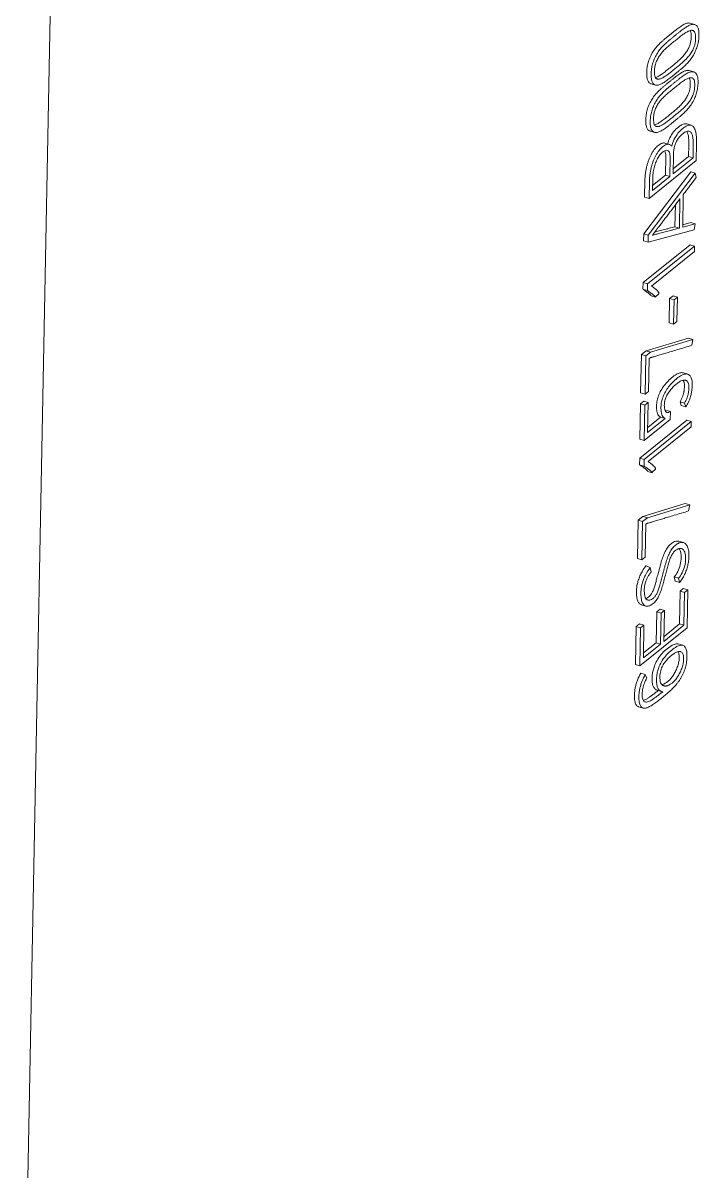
# Model space of a CAD drawing. Header units: inches. Extents: x 67578 to 72421, y -34894 to -31675.
# Drawn here: x 69267.47 to 69287.83, y -33885.34 to -33850.76 of the extents above; entities that cross this region are included whole.
import ezdxf

# ---------------------------------------------------------------- set-up
doc = ezdxf.new("R2010")
doc.units = ezdxf.units.IN
doc.header["$MEASUREMENT"] = 0

# ---------------------------------------------------------------- blocks, each defined once
blk = doc.blocks.new('A$C24EF5112')
at = {"color": 0, "linetype": 'Continuous', "lineweight": 0, "extrusion": (1.17636e-17, 0.017452, 0.999848)}
for p, q in [((-132.431, 284.976), (-136.671, 66.76)), ((-101.788, 139.98), (-101.555, 139.91)), ((-102.772, 139.438), (-102.81, 139.408)), ((-102.54, 139.368), (-102.578, 139.338)), ((-102.583, 139.061), (-102.545, 139.091)), ((-102.807, 137.676), (-102.844, 137.646)), ((-102.574, 137.606), (-102.612, 137.576)), ((-101.836, 137.503), (-101.603, 137.433)), ((-102.821, 136.962), (-102.858, 136.931)), ((-102.588, 136.892), (-102.626, 136.861)), ((-102.617, 137.293), (-102.58, 137.324)), ((-103.841, 136.815), (-103.608, 136.745)), ((-102.631, 136.584), (-102.593, 136.615)), ((-102.855, 135.2), (-102.892, 135.169)), ((-102.622, 135.13), (-102.66, 135.099)), ((-102.666, 134.817), (-102.628, 134.847)), ((-101.973, 134.713), (-101.74, 134.643)), ((-103.889, 134.338), (-103.657, 134.268)), ((-103.114, 133.708), (-102.882, 133.638)), ((-101.86, 133.602), (-101.872, 133.015)), ((-101.628, 133.532), (-101.639, 132.945)), ((-101.473, 132.8), (-101.457, 133.67)), ((-103.941, 130.811), (-101.473, 132.8)), ((-103.069, 133.003), (-103.088, 132.034)), ((-102.837, 132.933), (-102.856, 131.964)), ((-102.685, 132.102), (-102.666, 133.071)), ((-101.639, 132.945), (-102.685, 132.102)), ((-101.872, 133.015), (-102.679, 132.363)), ((-101.872, 133.015), (-101.639, 132.945)), ((-101.756, 132.214), (-104.217, 128.958)), ((-101.523, 132.144), (-103.985, 128.888)), ((-101.756, 132.214), (-101.523, 132.144)), ((-101.474, 131.916), (-101.523, 132.144)), ((-104.156, 131.767), (-104.173, 130.881)), ((-103.924, 131.697), (-103.941, 130.811)), ((-102.856, 131.964), (-103.761, 131.234)), ((-103.761, 131.234), (-103.749, 131.838)), ((-103.088, 132.034), (-103.756, 131.496)), ((-103.088, 132.034), (-102.856, 131.964)), ((-104.173, 130.881), (-103.941, 130.811)), ((-102.182, 129.311), (-102.149, 131.023)), ((-102.565, 130.473), (-102.588, 129.334)), ((-102.326, 130.788), (-102.355, 129.264)), ((-103.992, 128.533), (-101.581, 129.174)), ((-102.588, 129.334), (-102.355, 129.264)), ((-101.521, 129.484), (-102.182, 129.311)), ((-101.753, 129.554), (-102.18, 129.442)), ((-101.753, 129.554), (-101.521, 129.484)), ((-101.581, 129.174), (-101.521, 129.484)), ((-104.217, 128.958), (-104.224, 128.603)), ((-104.224, 128.603), (-103.992, 128.533)), ((-104.217, 128.958), (-103.985, 128.888)), ((-103.985, 128.888), (-103.992, 128.533)), ((-101.789, 128.396), (-104.25, 126.412)), ((-101.557, 128.326), (-104.018, 126.342)), ((-103.81, 126.236), (-101.562, 128.049)), ((-101.789, 128.396), (-101.557, 128.326)), ((-101.562, 128.049), (-101.557, 128.326)), ((-104.25, 126.412), (-104.257, 126.063)), ((-104.25, 126.412), (-104.018, 126.342)), ((-104.018, 126.342), (-104.024, 125.993)), ((-104.257, 126.063), (-104.024, 125.993)), ((-104.257, 126.063), (-104.23, 126.046)), ((-104.024, 125.993), (-103.998, 125.976)), ((-103.835, 125.743), (-103.828, 125.716)), ((-103.596, 125.646), (-103.828, 125.716)), ((-103.605, 125.67), (-103.427, 125.831)), ((-103.596, 125.646), (-103.602, 125.673)), ((-102.863, 125.578), (-102.887, 124.315)), ((-102.688, 125.719), (-102.863, 125.578)), ((-102.863, 125.578), (-102.63, 125.508)), ((-102.688, 125.719), (-102.456, 125.649)), ((-102.63, 125.508), (-102.655, 124.245)), ((-102.456, 125.649), (-102.63, 125.508)), ((-102.48, 124.386), (-102.456, 125.649)), ((-102.887, 124.315), (-102.655, 124.245)), ((-102.655, 124.245), (-102.48, 124.386)), ((-101.878, 123.515), (-104.09, 122.849)), ((-101.645, 123.445), (-103.857, 122.779)), ((-101.878, 123.515), (-101.645, 123.445)), ((-101.705, 123.135), (-101.645, 123.445)), ((-104.34, 122.647), (-104.379, 120.652)), ((-104.09, 122.849), (-104.34, 122.647)), ((-104.34, 122.647), (-104.108, 122.577)), ((-104.108, 122.577), (-104.146, 120.582)), ((-103.857, 122.779), (-104.108, 122.577)), ((-104.09, 122.849), (-103.857, 122.779)), ((-103.938, 122.441), (-103.89, 122.48)), ((-103.972, 120.723), (-103.938, 122.441)), ((-102.148, 121.694), (-101.916, 121.624)), ((-104.146, 120.582), (-103.972, 120.723)), ((-104.387, 120.073), (-104.423, 118.228)), ((-104.215, 120.212), (-104.387, 120.073)), ((-104.387, 120.073), (-104.154, 120.003)), ((-104.379, 120.652), (-104.146, 120.582)), ((-104.215, 120.212), (-103.983, 120.142)), ((-103.983, 120.142), (-104.154, 120.003)), ((-104.013, 118.574), (-103.983, 120.142)), ((-102.32, 120.186), (-102.088, 120.115)), ((-102.32, 120.186), (-102.253, 119.989)), ((-102.088, 120.115), (-102.021, 119.919)), ((-104.154, 120.003), (-104.19, 118.158)), ((-103.057, 119.744), (-103.097, 119.723)), ((-103.057, 119.744), (-102.825, 119.674)), ((-102.825, 119.674), (-102.9, 119.635)), ((-102.833, 119.253), (-102.825, 119.674)), ((-102.253, 119.989), (-102.021, 119.919)), ((-101.968, 119.221), (-104.428, 117.237)), ((-101.735, 119.151), (-104.196, 117.166)), ((-104.19, 118.158), (-102.833, 119.253)), ((-103.102, 119.309), (-104.013, 118.574)), ((-103.334, 119.379), (-104.008, 118.835)), ((-103.989, 117.061), (-101.741, 118.874)), ((-103.334, 119.379), (-103.102, 119.309)), ((-101.968, 119.221), (-101.735, 119.151)), ((-101.741, 118.874), (-101.735, 119.151)), ((-104.423, 118.228), (-104.19, 118.158)), ((-104.428, 117.237), (-104.435, 116.887)), ((-104.428, 117.237), (-104.196, 117.166)), ((-104.196, 117.166), (-104.203, 116.817)), ((-104.435, 116.887), (-104.203, 116.817)), ((-104.435, 116.887), (-104.408, 116.871)), ((-104.203, 116.817), (-104.176, 116.801)), ((-104.013, 116.568), (-104.007, 116.54)), ((-103.774, 116.47), (-104.007, 116.54)), ((-103.784, 116.495), (-103.605, 116.656)), ((-103.774, 116.47), (-103.78, 116.498)), ((-102.046, 114.855), (-104.258, 114.189)), ((-101.813, 114.785), (-104.026, 114.119)), ((-102.046, 114.855), (-101.813, 114.785)), ((-101.873, 114.474), (-101.813, 114.785)), ((-104.258, 114.189), (-104.508, 113.987)), ((-104.026, 114.119), (-104.276, 113.917)), ((-104.258, 114.189), (-104.026, 114.119)), ((-104.508, 113.987), (-104.547, 111.992)), ((-104.508, 113.987), (-104.276, 113.917)), ((-104.276, 113.917), (-104.315, 111.922)), ((-104.14, 112.063), (-104.106, 113.781)), ((-104.106, 113.781), (-104.058, 113.819)), ((-102.377, 112.889), (-102.145, 112.819)), ((-104.547, 111.992), (-104.315, 111.922)), ((-104.315, 111.922), (-104.14, 112.063)), ((-104.106, 111.595), (-103.874, 111.525)), ((-103.831, 111.292), (-103.874, 111.525)), ((-102.626, 111.027), (-102.394, 110.957)), ((-102.626, 111.027), (-102.583, 110.794)), ((-102.583, 110.794), (-102.351, 110.724)), ((-102.394, 110.957), (-102.351, 110.724)), ((-102.32, 110.276), (-102.354, 108.563)), ((-102.149, 110.414), (-102.32, 110.276)), ((-102.32, 110.276), (-102.088, 110.206)), ((-102.149, 110.414), (-101.917, 110.344)), ((-102.088, 110.206), (-102.121, 108.493)), ((-101.917, 110.344), (-102.088, 110.206)), ((-101.955, 108.355), (-101.917, 110.344)), ((-104.347, 109.571), (-104.114, 109.501)), ((-103.364, 109.33), (-103.536, 109.192)), ((-103.364, 109.33), (-103.132, 109.26)), ((-103.536, 109.192), (-103.567, 107.585)), ((-103.536, 109.192), (-103.303, 109.122)), ((-103.303, 109.122), (-103.334, 107.515)), ((-103.132, 109.26), (-103.303, 109.122)), ((-103.163, 107.653), (-103.132, 109.26)), ((-104.613, 108.427), (-104.652, 106.438)), ((-104.438, 108.568), (-104.613, 108.427)), ((-104.613, 108.427), (-104.38, 108.357)), ((-104.438, 108.568), (-104.206, 108.498)), ((-104.38, 108.357), (-104.419, 106.368)), ((-104.419, 106.368), (-101.955, 108.355)), ((-104.206, 108.498), (-104.38, 108.357)), ((-104.239, 106.786), (-104.206, 108.498)), ((-102.121, 108.493), (-103.163, 107.653)), ((-102.354, 108.563), (-103.158, 107.915)), ((-102.354, 108.563), (-102.121, 108.493)), ((-103.334, 107.515), (-104.239, 106.786)), ((-103.567, 107.585), (-104.234, 107.047)), ((-103.567, 107.585), (-103.334, 107.515)), ((-102.411, 107.52), (-102.178, 107.45)), ((-104.652, 106.438), (-104.419, 106.368)), ((-104.37, 105.983), (-104.138, 105.913)), ((-104.061, 105.724), (-104.138, 105.913)), ((-103.782, 105.727), (-103.78, 105.63)), ((-103.372, 105.723), (-103.374, 105.809)), ((-103.549, 105.657), (-103.548, 105.56)), ((-103.52, 105.1), (-103.288, 105.03)), ((-104.488, 104.239), (-104.256, 104.169))]:
    blk.add_line(p, q, dxfattribs=at)
at = {"color": 0, "linetype": 'Continuous', "lineweight": 0}
for points, knots in [([(-101.788, 139.98), (-101.799, 139.983), (-101.834, 139.991), (-101.895, 139.99), (-101.973, 139.974), (-102.056, 139.944), (-102.144, 139.901), (-102.237, 139.845), (-102.335, 139.78), (-102.438, 139.703), (-102.546, 139.619), (-102.657, 139.531), (-102.734, 139.47), (-102.772, 139.438)], [0.6716285, 0.6716285, 0.6716285, 0.6716285, 0.6854494, 0.7113471, 0.7381463, 0.7660871, 0.795331, 0.8259247, 0.8578579, 0.8911913, 0.9259832, 0.9622522, 1, 1, 1, 1]), ([(-102.58, 137.324), (-102.541, 137.355), (-102.465, 137.417), (-102.353, 137.509), (-102.245, 137.598), (-102.142, 137.688), (-102.044, 137.781), (-101.95, 137.877), (-101.86, 137.976), (-101.776, 138.081), (-101.696, 138.189), (-101.622, 138.305), (-101.554, 138.433), (-101.478, 138.601), (-101.399, 138.816), (-101.344, 139.084), (-101.325, 139.344), (-101.334, 139.58), (-101.381, 139.763), (-101.453, 139.857), (-101.525, 139.902), (-101.591, 139.921), (-101.663, 139.92), (-101.74, 139.904), (-101.823, 139.874), (-101.912, 139.831), (-102.005, 139.775), (-102.103, 139.71), (-102.206, 139.633), (-102.313, 139.549), (-102.425, 139.461), (-102.501, 139.4), (-102.54, 139.368)], [0, 0, 0, 0, 0.037748, 0.074017, 0.108809, 0.142142, 0.174075, 0.204669, 0.233902, 0.261799, 0.288504, 0.314328, 0.339814, 0.365441, 0.408564, 0.452401, 0.500598, 0.548218, 0.591733, 0.634765, 0.660057, 0.685449, 0.711347, 0.738146, 0.766087, 0.795331, 0.825925, 0.857858, 0.891191, 0.925983, 0.962252, 1, 1, 1, 1]), ([(-102.81, 139.408), (-102.849, 139.377), (-102.925, 139.315), (-103.038, 139.222), (-103.146, 139.132), (-103.25, 139.042), (-103.349, 138.95), (-103.444, 138.855), (-103.533, 138.757), (-103.617, 138.654), (-103.697, 138.546), (-103.771, 138.43), (-103.839, 138.304), (-103.916, 138.138), (-103.994, 137.921), (-104.049, 137.651), (-104.069, 137.39), (-104.059, 137.151), (-104.012, 136.964), (-103.941, 136.867), (-103.88, 136.829), (-103.85, 136.818), (-103.841, 136.815)], [0, 0, 0, 0, 0.0376658, 0.0739812, 0.108948, 0.1424594, 0.1744413, 0.2049445, 0.2340153, 0.2617635, 0.2883481, 0.3140259, 0.3392297, 0.3643886, 0.4077973, 0.4517899, 0.4999182, 0.5480465, 0.592039, 0.6354478, 0.6606067, 0.6710363, 0.6710363, 0.6710363, 0.6710363]), ([(-102.578, 139.338), (-102.617, 139.307), (-102.693, 139.245), (-102.806, 139.152), (-102.914, 139.062), (-103.018, 138.972), (-103.117, 138.88), (-103.211, 138.785), (-103.301, 138.687), (-103.385, 138.584), (-103.464, 138.476), (-103.539, 138.36), (-103.607, 138.234), (-103.684, 138.068), (-103.761, 137.85), (-103.817, 137.581), (-103.836, 137.32), (-103.827, 137.081), (-103.78, 136.894), (-103.709, 136.797), (-103.636, 136.752), (-103.57, 136.734), (-103.498, 136.736), (-103.42, 136.754), (-103.338, 136.785), (-103.249, 136.829), (-103.156, 136.884), (-103.057, 136.95), (-102.953, 137.027), (-102.845, 137.112), (-102.733, 137.201), (-102.656, 137.262), (-102.617, 137.293)], [0, 0, 0, 0, 0.037666, 0.073981, 0.108948, 0.142459, 0.174441, 0.204944, 0.234015, 0.261764, 0.288348, 0.314026, 0.33923, 0.364389, 0.407797, 0.45179, 0.499918, 0.548047, 0.592039, 0.635448, 0.660607, 0.685811, 0.711488, 0.738091, 0.765882, 0.795004, 0.825543, 0.857538, 0.891052, 0.926019, 0.962334, 1, 1, 1, 1]), ([(-101.79, 139.594), (-101.784, 139.584), (-101.762, 139.542), (-101.739, 139.437), (-101.734, 139.271), (-101.746, 139.091), (-101.781, 138.909), (-101.834, 138.756), (-101.892, 138.634), (-101.949, 138.531), (-102.014, 138.436), (-102.083, 138.346), (-102.158, 138.257), (-102.238, 138.171), (-102.323, 138.088), (-102.413, 138.005), (-102.506, 137.924), (-102.604, 137.843), (-102.704, 137.76), (-102.772, 137.704), (-102.807, 137.676)], [0.4103172, 0.4103172, 0.4103172, 0.4103172, 0.4232505, 0.4590963, 0.4996227, 0.5408452, 0.5770848, 0.6112073, 0.6358688, 0.6612291, 0.6878115, 0.7159391, 0.745696, 0.7772111, 0.8104675, 0.845402, 0.8820591, 0.920185, 0.9594979, 1, 1, 1, 1]), ([(-102.545, 139.091), (-102.511, 139.119), (-102.443, 139.174), (-102.342, 139.253), (-102.245, 139.329), (-102.152, 139.398), (-102.063, 139.459), (-101.979, 139.512), (-101.899, 139.554), (-101.825, 139.585), (-101.757, 139.604), (-101.694, 139.61), (-101.639, 139.597), (-101.584, 139.566), (-101.535, 139.496), (-101.507, 139.367), (-101.501, 139.201), (-101.513, 139.021), (-101.548, 138.839), (-101.601, 138.686), (-101.659, 138.564), (-101.717, 138.461), (-101.781, 138.366), (-101.851, 138.276), (-101.926, 138.187), (-102.006, 138.101), (-102.091, 138.018), (-102.18, 137.935), (-102.274, 137.854), (-102.371, 137.772), (-102.472, 137.689), (-102.54, 137.634), (-102.574, 137.606)], [0, 0, 0, 0, 0.040502, 0.079815, 0.117941, 0.154598, 0.189533, 0.222789, 0.254315, 0.284119, 0.312348, 0.339066, 0.364533, 0.389239, 0.423251, 0.459096, 0.499623, 0.540845, 0.577085, 0.611207, 0.635869, 0.661229, 0.687811, 0.715939, 0.745696, 0.777211, 0.810467, 0.845402, 0.882059, 0.920185, 0.959498, 1, 1, 1, 1]), ([(-102.612, 137.576), (-102.648, 137.547), (-102.718, 137.491), (-102.821, 137.41), (-102.919, 137.334), (-103.012, 137.263), (-103.101, 137.202), (-103.185, 137.148), (-103.264, 137.103), (-103.337, 137.072), (-103.404, 137.052), (-103.465, 137.047), (-103.519, 137.059), (-103.574, 137.091), (-103.624, 137.159), (-103.654, 137.292), (-103.66, 137.461), (-103.647, 137.645), (-103.611, 137.83), (-103.557, 137.985), (-103.498, 138.106), (-103.442, 138.206), (-103.38, 138.301), (-103.311, 138.392), (-103.238, 138.48), (-103.158, 138.563), (-103.073, 138.645), (-102.984, 138.727), (-102.89, 138.808), (-102.792, 138.89), (-102.689, 138.975), (-102.619, 139.032), (-102.583, 139.061)], [0, 0, 0, 0, 0.04182, 0.081863, 0.12013, 0.156635, 0.191412, 0.224497, 0.255684, 0.28484, 0.312123, 0.337913, 0.362787, 0.387233, 0.421783, 0.458422, 0.500186, 0.541394, 0.578033, 0.613022, 0.637077, 0.661845, 0.687717, 0.715104, 0.744306, 0.775503, 0.808588, 0.843365, 0.87987, 0.918137, 0.95818, 1, 1, 1, 1]), ([(-102.844, 137.646), (-102.88, 137.617), (-102.95, 137.561), (-103.053, 137.48), (-103.151, 137.404), (-103.245, 137.333), (-103.334, 137.272), (-103.418, 137.218), (-103.497, 137.173), (-103.557, 137.147), (-103.592, 137.136), (-103.602, 137.133)], [0, 0, 0, 0, 0.0418201, 0.0818625, 0.1201296, 0.1566348, 0.1914125, 0.2244971, 0.2556841, 0.28484, 0.2975123, 0.2975123, 0.2975123, 0.2975123]), ([(-101.836, 137.503), (-101.847, 137.507), (-101.882, 137.514), (-101.943, 137.514), (-102.021, 137.497), (-102.104, 137.468), (-102.192, 137.424), (-102.285, 137.369), (-102.384, 137.303), (-102.486, 137.227), (-102.594, 137.142), (-102.706, 137.054), (-102.782, 136.993), (-102.821, 136.962)], [0.6716285, 0.6716285, 0.6716285, 0.6716285, 0.6854494, 0.7113471, 0.7381463, 0.7660871, 0.795331, 0.8259247, 0.8578579, 0.8911913, 0.9259832, 0.9622522, 1, 1, 1, 1]), ([(-102.858, 136.931), (-102.897, 136.9), (-102.974, 136.838), (-103.086, 136.745), (-103.194, 136.655), (-103.298, 136.566), (-103.397, 136.473), (-103.492, 136.379), (-103.581, 136.281), (-103.666, 136.177), (-103.745, 136.069), (-103.819, 135.953), (-103.887, 135.828), (-103.965, 135.662), (-104.042, 135.444), (-104.097, 135.175), (-104.117, 134.913), (-104.107, 134.675), (-104.061, 134.488), (-103.989, 134.39), (-103.928, 134.352), (-103.898, 134.341), (-103.889, 134.338)], [0, 0, 0, 0, 0.0376658, 0.0739812, 0.108948, 0.1424594, 0.1744413, 0.2049445, 0.2340153, 0.2617635, 0.2883481, 0.3140259, 0.3392297, 0.3643886, 0.4077973, 0.4517899, 0.4999182, 0.5480465, 0.592039, 0.6354478, 0.6606067, 0.6710363, 0.6710363, 0.6710363, 0.6710363]), ([(-101.838, 137.118), (-101.832, 137.108), (-101.811, 137.065), (-101.787, 136.961), (-101.782, 136.795), (-101.794, 136.614), (-101.829, 136.432), (-101.882, 136.279), (-101.94, 136.157), (-101.997, 136.055), (-102.062, 135.959), (-102.132, 135.869), (-102.207, 135.78), (-102.287, 135.695), (-102.371, 135.611), (-102.461, 135.528), (-102.554, 135.447), (-102.652, 135.366), (-102.752, 135.283), (-102.82, 135.228), (-102.855, 135.2)], [0.4103172, 0.4103172, 0.4103172, 0.4103172, 0.4232505, 0.4590963, 0.4996227, 0.5408452, 0.5770848, 0.6112073, 0.6358688, 0.6612291, 0.6878115, 0.7159391, 0.745696, 0.7772111, 0.8104675, 0.845402, 0.8820591, 0.920185, 0.9594979, 1, 1, 1, 1]), ([(-102.628, 134.847), (-102.589, 134.878), (-102.513, 134.94), (-102.401, 135.032), (-102.293, 135.122), (-102.19, 135.211), (-102.092, 135.304), (-101.998, 135.4), (-101.908, 135.499), (-101.824, 135.604), (-101.744, 135.712), (-101.67, 135.828), (-101.602, 135.956), (-101.526, 136.124), (-101.447, 136.34), (-101.392, 136.608), (-101.373, 136.867), (-101.382, 137.103), (-101.429, 137.287), (-101.501, 137.38), (-101.574, 137.426), (-101.639, 137.444), (-101.711, 137.444), (-101.788, 137.427), (-101.871, 137.397), (-101.96, 137.354), (-102.053, 137.298), (-102.151, 137.233), (-102.254, 137.156), (-102.361, 137.072), (-102.473, 136.984), (-102.549, 136.923), (-102.588, 136.892)], [0, 0, 0, 0, 0.037748, 0.074017, 0.108809, 0.142142, 0.174075, 0.204669, 0.233902, 0.261799, 0.288504, 0.314328, 0.339814, 0.365441, 0.408564, 0.452401, 0.500598, 0.548218, 0.591733, 0.634765, 0.660057, 0.685449, 0.711347, 0.738146, 0.766087, 0.795331, 0.825925, 0.857858, 0.891191, 0.925983, 0.962252, 1, 1, 1, 1]), ([(-102.593, 136.615), (-102.559, 136.642), (-102.491, 136.697), (-102.39, 136.776), (-102.293, 136.852), (-102.2, 136.922), (-102.111, 136.982), (-102.027, 137.035), (-101.947, 137.078), (-101.874, 137.108), (-101.805, 137.128), (-101.743, 137.133), (-101.687, 137.121), (-101.632, 137.09), (-101.584, 137.02), (-101.555, 136.891), (-101.549, 136.725), (-101.561, 136.544), (-101.596, 136.362), (-101.649, 136.209), (-101.707, 136.087), (-101.765, 135.985), (-101.829, 135.889), (-101.899, 135.799), (-101.974, 135.71), (-102.054, 135.625), (-102.139, 135.541), (-102.228, 135.458), (-102.322, 135.377), (-102.419, 135.296), (-102.52, 135.213), (-102.588, 135.158), (-102.622, 135.13)], [0, 0, 0, 0, 0.040502, 0.079815, 0.117941, 0.154598, 0.189533, 0.222789, 0.254315, 0.284119, 0.312348, 0.339066, 0.364533, 0.389239, 0.423251, 0.459096, 0.499623, 0.540845, 0.577085, 0.611207, 0.635869, 0.661229, 0.687811, 0.715939, 0.745696, 0.777211, 0.810467, 0.845402, 0.882059, 0.920185, 0.959498, 1, 1, 1, 1]), ([(-102.626, 136.861), (-102.665, 136.83), (-102.741, 136.768), (-102.854, 136.675), (-102.962, 136.585), (-103.066, 136.496), (-103.165, 136.403), (-103.259, 136.309), (-103.349, 136.211), (-103.433, 136.107), (-103.512, 135.999), (-103.587, 135.883), (-103.655, 135.758), (-103.732, 135.591), (-103.809, 135.374), (-103.865, 135.105), (-103.884, 134.843), (-103.875, 134.605), (-103.828, 134.418), (-103.757, 134.32), (-103.684, 134.275), (-103.618, 134.257), (-103.546, 134.259), (-103.469, 134.278), (-103.386, 134.308), (-103.297, 134.352), (-103.204, 134.407), (-103.105, 134.473), (-103.001, 134.551), (-102.893, 134.635), (-102.781, 134.724), (-102.704, 134.785), (-102.666, 134.817)], [0, 0, 0, 0, 0.037666, 0.073981, 0.108948, 0.142459, 0.174441, 0.204944, 0.234015, 0.261764, 0.288348, 0.314026, 0.33923, 0.364389, 0.407797, 0.45179, 0.499918, 0.548047, 0.592039, 0.635448, 0.660607, 0.685811, 0.711488, 0.738091, 0.765882, 0.795004, 0.825543, 0.857538, 0.891052, 0.926019, 0.962334, 1, 1, 1, 1]), ([(-102.66, 135.099), (-102.696, 135.07), (-102.766, 135.014), (-102.869, 134.933), (-102.967, 134.857), (-103.06, 134.787), (-103.149, 134.725), (-103.234, 134.671), (-103.312, 134.627), (-103.385, 134.595), (-103.452, 134.575), (-103.513, 134.57), (-103.567, 134.582), (-103.622, 134.614), (-103.672, 134.682), (-103.702, 134.815), (-103.708, 134.984), (-103.695, 135.169), (-103.659, 135.354), (-103.605, 135.508), (-103.546, 135.629), (-103.49, 135.73), (-103.428, 135.825), (-103.36, 135.915), (-103.286, 136.003), (-103.206, 136.087), (-103.121, 136.169), (-103.032, 136.251), (-102.938, 136.332), (-102.84, 136.414), (-102.737, 136.499), (-102.667, 136.555), (-102.631, 136.584)], [0, 0, 0, 0, 0.04182, 0.081863, 0.12013, 0.156635, 0.191412, 0.224497, 0.255684, 0.28484, 0.312123, 0.337913, 0.362787, 0.387233, 0.421783, 0.458422, 0.500186, 0.541394, 0.578033, 0.613022, 0.637077, 0.661845, 0.687717, 0.715104, 0.744306, 0.775503, 0.808588, 0.843365, 0.87987, 0.918137, 0.95818, 1, 1, 1, 1]), ([(-102.892, 135.169), (-102.928, 135.14), (-102.998, 135.084), (-103.101, 135.003), (-103.199, 134.927), (-103.293, 134.857), (-103.382, 134.795), (-103.466, 134.741), (-103.545, 134.697), (-103.605, 134.67), (-103.64, 134.659), (-103.65, 134.656)], [0, 0, 0, 0, 0.0418201, 0.0818625, 0.1201296, 0.1566348, 0.1914125, 0.2244971, 0.2556841, 0.28484, 0.2975123, 0.2975123, 0.2975123, 0.2975123]), ([(-101.973, 134.713), (-101.977, 134.714), (-102.006, 134.722), (-102.063, 134.726), (-102.149, 134.703), (-102.236, 134.661), (-102.323, 134.61), (-102.464, 134.505), (-102.649, 134.327), (-102.85, 134.01), (-102.941, 133.777), (-102.972, 133.665)], [0.4184564, 0.4184564, 0.4184564, 0.4184564, 0.4260502, 0.4728208, 0.5197833, 0.5664779, 0.6117964, 0.656022, 0.7867966, 0.8960628, 0.98541, 0.98541, 0.98541, 0.98541]), ([(-101.457, 133.67), (-101.455, 133.761), (-101.456, 133.93), (-101.473, 134.152), (-101.507, 134.326), (-101.555, 134.457), (-101.61, 134.555), (-101.677, 134.618), (-101.751, 134.65), (-101.831, 134.656), (-101.916, 134.633), (-102.004, 134.591), (-102.09, 134.54), (-102.232, 134.435), (-102.417, 134.257), (-102.626, 133.926), (-102.722, 133.672), (-102.754, 133.54)], [0, 0, 0, 0, 0.082516, 0.154972, 0.218646, 0.27594, 0.328736, 0.378342, 0.42605, 0.472821, 0.519783, 0.566478, 0.611796, 0.656022, 0.786797, 0.896063, 1, 1, 1, 1]), ([(-102.666, 133.071), (-102.664, 133.15), (-102.655, 133.301), (-102.615, 133.528), (-102.545, 133.735), (-102.446, 133.914), (-102.322, 134.07), (-102.191, 134.189), (-102.067, 134.278), (-101.964, 134.328), (-101.878, 134.337), (-101.808, 134.315), (-101.75, 134.271), (-101.706, 134.202), (-101.673, 134.115), (-101.649, 134.014), (-101.637, 133.899), (-101.63, 133.777), (-101.627, 133.656), (-101.627, 133.573), (-101.628, 133.532)], [0, 0, 0, 0, 0.079021, 0.145684, 0.205285, 0.266612, 0.337786, 0.423069, 0.491887, 0.551948, 0.604885, 0.65319, 0.698577, 0.74242, 0.785676, 0.828771, 0.872518, 0.916225, 0.958684, 1, 1, 1, 1]), ([(-101.971, 134.32), (-101.96, 134.305), (-101.936, 134.264), (-101.906, 134.185), (-101.882, 134.084), (-101.869, 133.969), (-101.863, 133.847), (-101.859, 133.726), (-101.86, 133.643), (-101.86, 133.602)], [0.7102869, 0.7102869, 0.7102869, 0.7102869, 0.7424199, 0.7856755, 0.8287714, 0.8725181, 0.9162245, 0.9586837, 1, 1, 1, 1]), ([(-103.114, 133.708), (-103.136, 133.714), (-103.185, 133.721), (-103.267, 133.706), (-103.362, 133.661), (-103.46, 133.591), (-103.558, 133.503), (-103.65, 133.398), (-103.736, 133.277), (-103.816, 133.142), (-103.888, 132.996), (-103.953, 132.84), (-104.01, 132.676), (-104.058, 132.502), (-104.099, 132.323), (-104.129, 132.138), (-104.149, 131.951), (-104.155, 131.828), (-104.156, 131.767)], [0.1064458, 0.1064458, 0.1064458, 0.1064458, 0.153727, 0.208333, 0.2659719, 0.3278651, 0.3853066, 0.4405309, 0.494632, 0.5477134, 0.5997854, 0.6519251, 0.7048812, 0.759302, 0.8160691, 0.8750122, 0.9360454, 1, 1, 1, 1]), ([(-102.754, 133.54), (-102.771, 133.564), (-102.808, 133.604), (-102.874, 133.64), (-102.95, 133.651), (-103.035, 133.636), (-103.13, 133.591), (-103.228, 133.521), (-103.325, 133.433), (-103.417, 133.328), (-103.503, 133.207), (-103.583, 133.072), (-103.656, 132.926), (-103.721, 132.77), (-103.777, 132.606), (-103.826, 132.432), (-103.866, 132.253), (-103.897, 132.068), (-103.917, 131.88), (-103.922, 131.758), (-103.924, 131.697)], [0, 0, 0, 0, 0.050526, 0.101343, 0.153727, 0.208333, 0.265972, 0.327865, 0.385307, 0.440531, 0.494632, 0.547713, 0.599785, 0.651925, 0.704881, 0.759302, 0.816069, 0.875012, 0.936045, 1, 1, 1, 1]), ([(-103.749, 131.838), (-103.748, 131.886), (-103.744, 131.981), (-103.729, 132.126), (-103.707, 132.269), (-103.677, 132.408), (-103.641, 132.541), (-103.599, 132.669), (-103.551, 132.789), (-103.497, 132.9), (-103.438, 133.002), (-103.374, 133.093), (-103.306, 133.172), (-103.22, 133.25), (-103.121, 133.316), (-103.018, 133.344), (-102.935, 133.317), (-102.875, 133.238), (-102.84, 133.106), (-102.836, 132.994), (-102.837, 132.933)], [0, 0, 0, 0, 0.056565, 0.110289, 0.161812, 0.211215, 0.25855, 0.304563, 0.349536, 0.393858, 0.438503, 0.483772, 0.530023, 0.578237, 0.659063, 0.73069, 0.797566, 0.862272, 0.92787, 1, 1, 1, 1]), ([(-103.117, 133.311), (-103.115, 133.307), (-103.097, 133.27), (-103.073, 133.176), (-103.068, 133.064), (-103.069, 133.003)], [0.8553926, 0.8553926, 0.8553926, 0.8553926, 0.8622716, 0.9278699, 1, 1, 1, 1]), ([(-102.149, 131.023), (-102.088, 131.102), (-101.999, 131.218), (-101.884, 131.369), (-101.807, 131.471), (-101.737, 131.565), (-101.669, 131.656), (-101.582, 131.774), (-101.516, 131.861), (-101.474, 131.916)], [0, 0, 0, 0, 0.270291, 0.393823, 0.508428, 0.612916, 0.707289, 0.810975, 1, 1, 1, 1]), ([(-103.769, 128.887), (-103.756, 128.905), (-103.722, 128.95), (-103.659, 129.032), (-103.574, 129.143), (-103.472, 129.277), (-103.356, 129.43), (-103.227, 129.599), (-103.089, 129.781), (-102.943, 129.974), (-102.79, 130.176), (-102.584, 130.449), (-102.428, 130.653), (-102.326, 130.788)], [0, 0, 0, 0, 0.027334, 0.070869, 0.130605, 0.202729, 0.283422, 0.372687, 0.468921, 0.57052, 0.677485, 0.786419, 1, 1, 1, 1]), ([(-102.355, 129.264), (-102.456, 129.237), (-102.608, 129.196), (-102.81, 129.142), (-102.96, 129.102), (-103.103, 129.065), (-103.239, 129.03), (-103.364, 128.998), (-103.478, 128.967), (-103.578, 128.94), (-103.674, 128.913), (-103.736, 128.897), (-103.769, 128.887)], [0, 0, 0, 0, 0.213605, 0.32244, 0.429314, 0.530911, 0.627231, 0.716603, 0.797358, 0.869496, 0.929217, 1, 1, 1, 1]), ([(-102.588, 129.334), (-102.688, 129.307), (-102.84, 129.266), (-103.043, 129.212), (-103.192, 129.172), (-103.336, 129.135), (-103.471, 129.1), (-103.572, 129.074), (-103.628, 129.059), (-103.641, 129.056)], [0, 0, 0, 0, 0.2136047, 0.3224401, 0.4293143, 0.530911, 0.6272307, 0.7166029, 0.7453409, 0.7453409, 0.7453409, 0.7453409]), ([(-103.427, 125.831), (-103.427, 125.843), (-103.429, 125.861), (-103.433, 125.887), (-103.441, 125.909), (-103.457, 125.934), (-103.479, 125.963), (-103.509, 125.996), (-103.548, 126.032), (-103.596, 126.074), (-103.684, 126.145), (-103.757, 126.198), (-103.81, 126.236)], [0, 0, 0, 0, 0.035783, 0.058948, 0.090524, 0.136278, 0.196778, 0.274254, 0.370853, 0.486665, 0.627316, 1, 1, 1, 1]), ([(-104.23, 126.046), (-104.215, 126.037), (-104.2, 126.026), (-104.186, 126.016), (-104.171, 126.006), (-104.156, 125.995), (-104.141, 125.985), (-104.125, 125.975), (-104.11, 125.964), (-104.095, 125.953), (-104.081, 125.943), (-104.066, 125.932), (-104.051, 125.921), (-104.037, 125.911), (-104.023, 125.901), (-104.01, 125.89), (-103.997, 125.88), (-103.984, 125.87), (-103.971, 125.86), (-103.959, 125.851), (-103.947, 125.841), (-103.935, 125.831), (-103.924, 125.822), (-103.914, 125.812), (-103.904, 125.803), (-103.894, 125.794), (-103.885, 125.785), (-103.876, 125.775), (-103.869, 125.767), (-103.861, 125.759), (-103.854, 125.751), (-103.849, 125.746), (-103.845, 125.74), (-103.841, 125.735)], [0, 0, 0, 0, 0.110257, 0.110257, 0.110257, 0.221895, 0.221895, 0.221895, 0.334919, 0.334919, 0.334919, 0.445735, 0.445735, 0.445735, 0.55076, 0.55076, 0.55076, 0.649951, 0.649951, 0.649951, 0.741826, 0.741826, 0.741826, 0.824978, 0.824978, 0.824978, 0.899476, 0.899476, 0.899476, 0.961811, 0.961811, 0.961811, 1, 1, 1, 1]), ([(-103.998, 125.976), (-103.983, 125.967), (-103.968, 125.956), (-103.953, 125.946), (-103.938, 125.936), (-103.923, 125.925), (-103.908, 125.915), (-103.893, 125.905), (-103.878, 125.894), (-103.863, 125.883), (-103.848, 125.873), (-103.833, 125.862), (-103.819, 125.851), (-103.805, 125.841), (-103.791, 125.831), (-103.777, 125.82), (-103.764, 125.81), (-103.751, 125.8), (-103.738, 125.79), (-103.726, 125.781), (-103.714, 125.771), (-103.703, 125.761), (-103.692, 125.752), (-103.681, 125.742), (-103.671, 125.733), (-103.662, 125.724), (-103.653, 125.715), (-103.644, 125.705), (-103.636, 125.697), (-103.629, 125.689), (-103.621, 125.681), (-103.617, 125.676), (-103.613, 125.67), (-103.608, 125.665)], [0, 0, 0, 0, 0.110257, 0.110257, 0.110257, 0.221895, 0.221895, 0.221895, 0.334919, 0.334919, 0.334919, 0.445735, 0.445735, 0.445735, 0.55076, 0.55076, 0.55076, 0.649951, 0.649951, 0.649951, 0.741826, 0.741826, 0.741826, 0.824978, 0.824978, 0.824978, 0.899476, 0.899476, 0.899476, 0.961811, 0.961811, 0.961811, 1, 1, 1, 1]), ([(-103.89, 122.48), (-103.885, 122.48), (-103.87, 122.484), (-103.835, 122.494), (-103.783, 122.509), (-103.714, 122.529), (-103.63, 122.554), (-103.534, 122.582), (-103.426, 122.615), (-103.309, 122.65), (-103.184, 122.688), (-103.055, 122.727), (-102.922, 122.767), (-102.722, 122.826), (-102.316, 122.951), (-101.955, 123.059), (-101.705, 123.135)], [0, 0, 0, 0, 0.006652, 0.022254, 0.046809, 0.078938, 0.117263, 0.161784, 0.211381, 0.264935, 0.322447, 0.382378, 0.44319, 0.504883, 0.657125, 1, 1, 1, 1]), ([(-102.148, 121.694), (-102.162, 121.698), (-102.202, 121.707), (-102.274, 121.707), (-102.367, 121.687), (-102.469, 121.646), (-102.579, 121.58), (-102.739, 121.461), (-102.932, 121.289), (-103.143, 121.051), (-103.315, 120.795), (-103.446, 120.525), (-103.53, 120.241), (-103.55, 120.028), (-103.549, 119.883), (-103.545, 119.794), (-103.536, 119.716), (-103.523, 119.648), (-103.508, 119.588), (-103.489, 119.538), (-103.467, 119.496), (-103.444, 119.46), (-103.418, 119.431), (-103.383, 119.401), (-103.354, 119.385), (-103.334, 119.379)], [0.3496893, 0.3496893, 0.3496893, 0.3496893, 0.3644339, 0.3920136, 0.4214061, 0.4526536, 0.4858341, 0.5212506, 0.5946893, 0.6571926, 0.7106129, 0.7565352, 0.7980998, 0.8411595, 0.8584405, 0.8746489, 0.8899008, 0.9042852, 0.9178677, 0.9307683, 0.9431669, 0.9551945, 0.9669284, 0.9783287, 1, 1, 1, 1]), ([(-102.021, 119.919), (-101.972, 119.993), (-101.904, 120.108), (-101.831, 120.277), (-101.79, 120.394), (-101.757, 120.505), (-101.732, 120.61), (-101.713, 120.709), (-101.7, 120.801), (-101.693, 120.884), (-101.689, 120.957), (-101.686, 121.019), (-101.683, 121.104), (-101.686, 121.21), (-101.701, 121.33), (-101.73, 121.431), (-101.77, 121.514), (-101.822, 121.576), (-101.885, 121.617), (-101.958, 121.637), (-102.041, 121.637), (-102.134, 121.617), (-102.236, 121.576), (-102.347, 121.51), (-102.506, 121.391), (-102.699, 121.219), (-102.91, 120.981), (-103.082, 120.725), (-103.214, 120.455), (-103.297, 120.171), (-103.317, 119.958), (-103.317, 119.813), (-103.312, 119.724), (-103.304, 119.646), (-103.291, 119.578), (-103.275, 119.518), (-103.256, 119.468), (-103.235, 119.426), (-103.211, 119.39), (-103.186, 119.361), (-103.15, 119.331), (-103.122, 119.315), (-103.102, 119.309)], [0, 0, 0, 0, 0.046538, 0.066601, 0.085197, 0.102578, 0.119001, 0.134538, 0.149126, 0.162901, 0.175364, 0.185898, 0.194508, 0.218806, 0.242394, 0.265886, 0.289495, 0.313437, 0.338312, 0.364434, 0.392014, 0.421406, 0.452654, 0.485834, 0.521251, 0.594689, 0.657193, 0.710613, 0.756535, 0.7981, 0.84116, 0.85844, 0.874649, 0.889901, 0.904285, 0.917868, 0.930768, 0.943167, 0.955194, 0.966928, 0.978329, 1, 1, 1, 1]), ([(-102.9, 119.635), (-102.903, 119.633), (-102.912, 119.628), (-102.928, 119.623), (-102.951, 119.616), (-102.977, 119.614), (-103.005, 119.621), (-103.035, 119.636), (-103.063, 119.662), (-103.089, 119.704), (-103.114, 119.759), (-103.132, 119.834), (-103.141, 119.934), (-103.143, 120.047), (-103.134, 120.17), (-103.106, 120.296), (-103.061, 120.415), (-103.005, 120.525), (-102.943, 120.631), (-102.875, 120.729), (-102.803, 120.82), (-102.73, 120.903), (-102.657, 120.977), (-102.588, 121.041), (-102.526, 121.097), (-102.46, 121.152), (-102.389, 121.206), (-102.31, 121.254), (-102.234, 121.289), (-102.163, 121.312), (-102.097, 121.32), (-102.037, 121.315), (-101.985, 121.294), (-101.94, 121.256), (-101.903, 121.201), (-101.876, 121.13), (-101.861, 121.039), (-101.858, 120.949), (-101.861, 120.87), (-101.864, 120.806), (-101.869, 120.742), (-101.877, 120.676), (-101.888, 120.609), (-101.903, 120.541), (-101.922, 120.472), (-101.945, 120.403), (-101.972, 120.332), (-102.017, 120.231), (-102.058, 120.161), (-102.088, 120.115)], [0, 0, 0, 0, 0.003937, 0.010548, 0.019867, 0.03121, 0.044085, 0.058691, 0.074822, 0.09246, 0.111924, 0.133538, 0.15804, 0.186014, 0.212485, 0.236898, 0.261498, 0.287259, 0.313851, 0.34175, 0.370379, 0.398956, 0.427637, 0.454856, 0.478939, 0.499905, 0.531259, 0.561912, 0.592058, 0.621153, 0.648693, 0.674959, 0.700117, 0.724485, 0.748634, 0.772555, 0.79651, 0.821428, 0.835466, 0.84939, 0.863227, 0.876939, 0.890596, 0.904369, 0.918364, 0.932689, 0.947504, 0.9633, 1, 1, 1, 1]), ([(-102.163, 121.31), (-102.154, 121.298), (-102.133, 121.265), (-102.108, 121.2), (-102.093, 121.109), (-102.091, 121.019), (-102.093, 120.94), (-102.097, 120.876), (-102.102, 120.812), (-102.109, 120.746), (-102.121, 120.679), (-102.136, 120.611), (-102.155, 120.542), (-102.178, 120.473), (-102.205, 120.402), (-102.25, 120.301), (-102.291, 120.231), (-102.32, 120.186)], [0.731052, 0.731052, 0.731052, 0.731052, 0.7486337, 0.7725547, 0.79651, 0.8214279, 0.8354658, 0.8493903, 0.8632269, 0.8769385, 0.8905956, 0.9043687, 0.9183637, 0.9326888, 0.9475043, 0.9633004, 1, 1, 1, 1]), ([(-104.408, 116.871), (-104.393, 116.861), (-104.379, 116.851), (-104.364, 116.841), (-104.349, 116.83), (-104.334, 116.82), (-104.319, 116.81), (-104.304, 116.799), (-104.289, 116.788), (-104.274, 116.778), (-104.259, 116.767), (-104.244, 116.757), (-104.229, 116.746), (-104.216, 116.736), (-104.203, 116.726), (-104.19, 116.716), (-104.176, 116.706), (-104.163, 116.695), (-104.149, 116.685), (-104.137, 116.675), (-104.125, 116.665), (-104.113, 116.655), (-104.103, 116.646), (-104.092, 116.637), (-104.082, 116.627), (-104.073, 116.618), (-104.063, 116.609), (-104.054, 116.6), (-104.047, 116.592), (-104.04, 116.584), (-104.032, 116.575), (-104.028, 116.57), (-104.023, 116.565), (-104.019, 116.559)], [0, 0, 0, 0, 0.110257, 0.110257, 0.110257, 0.221895, 0.221895, 0.221895, 0.334919, 0.334919, 0.334919, 0.445735, 0.445735, 0.445735, 0.545198, 0.545198, 0.545198, 0.649951, 0.649951, 0.649951, 0.741826, 0.741826, 0.741826, 0.824978, 0.824978, 0.824978, 0.899476, 0.899476, 0.899476, 0.961811, 0.961811, 0.961811, 1, 1, 1, 1]), ([(-104.176, 116.801), (-104.161, 116.791), (-104.146, 116.781), (-104.131, 116.771), (-104.116, 116.76), (-104.101, 116.75), (-104.086, 116.74), (-104.071, 116.729), (-104.056, 116.718), (-104.041, 116.708), (-104.026, 116.697), (-104.012, 116.686), (-103.997, 116.676), (-103.983, 116.665), (-103.969, 116.655), (-103.955, 116.645), (-103.942, 116.635), (-103.929, 116.625), (-103.916, 116.615), (-103.904, 116.605), (-103.893, 116.595), (-103.881, 116.585), (-103.87, 116.576), (-103.86, 116.567), (-103.849, 116.557), (-103.84, 116.548), (-103.831, 116.539), (-103.822, 116.53), (-103.814, 116.522), (-103.807, 116.514), (-103.8, 116.505), (-103.795, 116.5), (-103.791, 116.495), (-103.787, 116.489)], [0, 0, 0, 0, 0.110257, 0.110257, 0.110257, 0.221895, 0.221895, 0.221895, 0.334919, 0.334919, 0.334919, 0.445735, 0.445735, 0.445735, 0.55076, 0.55076, 0.55076, 0.649951, 0.649951, 0.649951, 0.741826, 0.741826, 0.741826, 0.824978, 0.824978, 0.824978, 0.899476, 0.899476, 0.899476, 0.961811, 0.961811, 0.961811, 1, 1, 1, 1]), ([(-103.605, 116.656), (-103.605, 116.661), (-103.606, 116.672), (-103.608, 116.69), (-103.611, 116.711), (-103.62, 116.734), (-103.635, 116.759), (-103.657, 116.788), (-103.687, 116.82), (-103.726, 116.857), (-103.774, 116.899), (-103.862, 116.969), (-103.935, 117.022), (-103.989, 117.061)], [0, 0, 0, 0, 0.016199, 0.035783, 0.058948, 0.090524, 0.136278, 0.196778, 0.274254, 0.370853, 0.486665, 0.627316, 1, 1, 1, 1]), ([(-104.058, 113.819), (-104.054, 113.82), (-104.038, 113.824), (-104.004, 113.834), (-103.951, 113.848), (-103.882, 113.869), (-103.798, 113.894), (-103.702, 113.922), (-103.594, 113.955), (-103.477, 113.99), (-103.353, 114.028), (-103.223, 114.067), (-103.09, 114.107), (-102.89, 114.166), (-102.484, 114.291), (-102.123, 114.399), (-101.873, 114.474)], [0, 0, 0, 0, 0.006652, 0.022254, 0.046809, 0.078938, 0.117263, 0.161784, 0.211381, 0.264935, 0.322447, 0.382378, 0.44319, 0.504883, 0.657125, 1, 1, 1, 1]), ([(-102.377, 112.889), (-102.399, 112.895), (-102.447, 112.903), (-102.525, 112.897), (-102.611, 112.872), (-102.699, 112.827), (-102.789, 112.764), (-102.877, 112.684), (-102.96, 112.587), (-103.033, 112.475), (-103.098, 112.353), (-103.158, 112.225), (-103.211, 112.089), (-103.259, 111.947), (-103.304, 111.801), (-103.345, 111.65), (-103.385, 111.496), (-103.427, 111.341), (-103.468, 111.192), (-103.507, 111.051), (-103.543, 110.918), (-103.576, 110.791), (-103.609, 110.671), (-103.643, 110.557), (-103.677, 110.45), (-103.713, 110.351), (-103.752, 110.26), (-103.794, 110.176), (-103.841, 110.101), (-103.893, 110.037), (-103.964, 109.973), (-104.036, 109.922), (-104.089, 109.895), (-104.108, 109.887)], [0.3010247, 0.3010247, 0.3010247, 0.3010247, 0.3167793, 0.3352596, 0.3537653, 0.3719353, 0.3900129, 0.4085657, 0.4254761, 0.4412267, 0.4564519, 0.4715297, 0.4867017, 0.5021634, 0.5179921, 0.5342646, 0.5508081, 0.5673984, 0.5840389, 0.5988212, 0.6130334, 0.6266768, 0.6396581, 0.6519043, 0.6634483, 0.674365, 0.6848143, 0.6949649, 0.7051297, 0.7157969, 0.7273319, 0.7481651, 0.7601994, 0.7601994, 0.7601994, 0.7601994]), ([(-103.874, 111.525), (-103.965, 111.408), (-104.095, 111.21), (-104.232, 110.898), (-104.306, 110.667), (-104.352, 110.436), (-104.367, 110.232), (-104.364, 110.059), (-104.352, 109.916), (-104.329, 109.792), (-104.297, 109.688), (-104.254, 109.606), (-104.202, 109.545), (-104.141, 109.507), (-104.071, 109.489), (-103.994, 109.491), (-103.909, 109.516), (-103.817, 109.564), (-103.727, 109.628), (-103.641, 109.705), (-103.566, 109.793), (-103.5, 109.895), (-103.441, 110.006), (-103.387, 110.124), (-103.337, 110.25), (-103.291, 110.383), (-103.248, 110.52), (-103.208, 110.663), (-103.17, 110.81), (-103.128, 110.958), (-103.086, 111.106), (-103.046, 111.25), (-103.009, 111.389), (-102.975, 111.523), (-102.942, 111.652), (-102.906, 111.774), (-102.869, 111.89), (-102.83, 111.999), (-102.786, 112.1), (-102.74, 112.194), (-102.687, 112.279), (-102.626, 112.352), (-102.565, 112.408), (-102.505, 112.45), (-102.447, 112.481), (-102.386, 112.505), (-102.325, 112.518), (-102.266, 112.515), (-102.211, 112.497), (-102.16, 112.462), (-102.115, 112.406), (-102.076, 112.334), (-102.046, 112.237), (-102.031, 112.112), (-102.027, 111.907), (-102.07, 111.474), (-102.266, 111.099), (-102.394, 110.957)], [0, 0, 0, 0, 0.057709, 0.083455, 0.108017, 0.132136, 0.157316, 0.176832, 0.195349, 0.213146, 0.230289, 0.246867, 0.263247, 0.279721, 0.296538, 0.314007, 0.332153, 0.351021, 0.37089, 0.387668, 0.402929, 0.417121, 0.430938, 0.444821, 0.458968, 0.473487, 0.488405, 0.503794, 0.519551, 0.535523, 0.551713, 0.567139, 0.582047, 0.596445, 0.610257, 0.623438, 0.636038, 0.648077, 0.65965, 0.670934, 0.682389, 0.694722, 0.708359, 0.719459, 0.731461, 0.744468, 0.757945, 0.771446, 0.785173, 0.799156, 0.813498, 0.828472, 0.844151, 0.860879, 0.879173, 0.919514, 1, 1, 1, 1]), ([(-102.351, 110.724), (-102.302, 110.786), (-102.209, 110.917), (-102.085, 111.137), (-101.986, 111.371), (-101.913, 111.616), (-101.868, 111.866), (-101.853, 112.087), (-101.856, 112.275), (-101.874, 112.424), (-101.907, 112.547), (-101.951, 112.648), (-102.004, 112.728), (-102.065, 112.784), (-102.134, 112.819), (-102.211, 112.834), (-102.293, 112.827), (-102.379, 112.802), (-102.467, 112.757), (-102.556, 112.694), (-102.644, 112.614), (-102.727, 112.517), (-102.801, 112.405), (-102.866, 112.283), (-102.925, 112.155), (-102.978, 112.019), (-103.026, 111.877), (-103.071, 111.731), (-103.112, 111.58), (-103.152, 111.426), (-103.194, 111.271), (-103.236, 111.122), (-103.275, 110.981), (-103.31, 110.848), (-103.344, 110.721), (-103.376, 110.601), (-103.41, 110.487), (-103.444, 110.38), (-103.48, 110.281), (-103.519, 110.19), (-103.561, 110.106), (-103.608, 110.031), (-103.661, 109.967), (-103.731, 109.903), (-103.814, 109.845), (-103.902, 109.802), (-103.975, 109.796), (-104.035, 109.816), (-104.084, 109.851), (-104.122, 109.904), (-104.15, 109.971), (-104.171, 110.046), (-104.181, 110.13), (-104.187, 110.213), (-104.19, 110.288), (-104.19, 110.369), (-104.186, 110.458), (-104.172, 110.559), (-104.15, 110.656), (-104.122, 110.749), (-104.091, 110.838), (-104.056, 110.92), (-104.019, 110.998), (-103.981, 111.07), (-103.941, 111.136), (-103.891, 111.211), (-103.855, 111.262), (-103.831, 111.292)], [0, 0, 0, 0, 0.030966, 0.059005, 0.085327, 0.111013, 0.137243, 0.165481, 0.186244, 0.206046, 0.22537, 0.24425, 0.262563, 0.280639, 0.298664, 0.316779, 0.33526, 0.353765, 0.371935, 0.390013, 0.408566, 0.425476, 0.441227, 0.456452, 0.47153, 0.486702, 0.502163, 0.517992, 0.534265, 0.550808, 0.567398, 0.584039, 0.598821, 0.613033, 0.626677, 0.639658, 0.651904, 0.663448, 0.674365, 0.684814, 0.694965, 0.70513, 0.715797, 0.727332, 0.748165, 0.766324, 0.782325, 0.796878, 0.810382, 0.823179, 0.835444, 0.847223, 0.858759, 0.869573, 0.879011, 0.887098, 0.898812, 0.909683, 0.920018, 0.930002, 0.93966, 0.94914, 0.958457, 0.967565, 0.976541, 0.9851, 1, 1, 1, 1]), ([(-102.373, 112.507), (-102.365, 112.497), (-102.342, 112.466), (-102.309, 112.404), (-102.279, 112.307), (-102.263, 112.182), (-102.259, 111.977), (-102.303, 111.544), (-102.498, 111.169), (-102.626, 111.027)], [0.8055385, 0.8055385, 0.8055385, 0.8055385, 0.8134981, 0.8284723, 0.8441507, 0.8608789, 0.879173, 0.9195136, 1, 1, 1, 1]), ([(-104.106, 111.595), (-104.197, 111.478), (-104.328, 111.28), (-104.465, 110.968), (-104.538, 110.737), (-104.585, 110.506), (-104.599, 110.302), (-104.597, 110.129), (-104.585, 109.986), (-104.562, 109.862), (-104.529, 109.758), (-104.487, 109.676), (-104.434, 109.615), (-104.386, 109.585), (-104.355, 109.574), (-104.347, 109.571)], [0, 0, 0, 0, 0.0577086, 0.0834547, 0.1080171, 0.1321365, 0.1573161, 0.1768319, 0.1953492, 0.2131463, 0.230289, 0.246867, 0.2632475, 0.2797213, 0.2861702, 0.2861702, 0.2861702, 0.2861702]), ([(-104.138, 105.913), (-104.203, 105.808), (-104.292, 105.628), (-104.381, 105.365), (-104.43, 105.165), (-104.461, 104.964), (-104.472, 104.777), (-104.47, 104.612), (-104.457, 104.475), (-104.43, 104.366), (-104.393, 104.283), (-104.348, 104.221), (-104.294, 104.181), (-104.232, 104.16), (-104.163, 104.156), (-104.087, 104.171), (-104.005, 104.199), (-103.919, 104.239), (-103.828, 104.291), (-103.733, 104.352), (-103.635, 104.42), (-103.534, 104.496), (-103.432, 104.575), (-103.329, 104.656), (-103.233, 104.734), (-103.141, 104.808), (-103.053, 104.881), (-102.962, 104.957), (-102.869, 105.038), (-102.775, 105.125), (-102.683, 105.217), (-102.591, 105.314), (-102.502, 105.418), (-102.415, 105.527), (-102.333, 105.642), (-102.256, 105.766), (-102.186, 105.897), (-102.123, 106.035), (-102.068, 106.182), (-102.022, 106.337), (-101.986, 106.502), (-101.965, 106.675), (-101.953, 106.892), (-101.964, 107.13), (-102.028, 107.338), (-102.141, 107.455), (-102.304, 107.471), (-102.515, 107.382), (-102.762, 107.205), (-103.015, 106.976), (-103.24, 106.691), (-103.396, 106.397), (-103.489, 106.126), (-103.536, 105.888), (-103.55, 105.731), (-103.549, 105.657)], [0, 0, 0, 0, 0.035351, 0.052641, 0.070007, 0.087537, 0.105836, 0.122051, 0.136675, 0.150047, 0.162678, 0.174979, 0.187254, 0.199768, 0.212702, 0.226232, 0.240378, 0.255083, 0.270403, 0.286276, 0.302615, 0.319435, 0.336499, 0.353562, 0.370625, 0.38459, 0.399189, 0.414421, 0.429947, 0.445441, 0.460922, 0.476237, 0.491257, 0.506028, 0.520372, 0.534189, 0.547649, 0.560869, 0.574059, 0.587532, 0.601661, 0.616973, 0.633878, 0.662801, 0.689253, 0.715957, 0.745696, 0.781059, 0.823683, 0.869069, 0.906279, 0.937829, 0.957674, 0.977891, 1, 1, 1, 1]), ([(-102.411, 107.52), (-102.448, 107.531), (-102.551, 107.534), (-102.747, 107.452), (-102.995, 107.275), (-103.247, 107.046), (-103.473, 106.761), (-103.628, 106.467), (-103.721, 106.196), (-103.768, 105.958), (-103.783, 105.801), (-103.782, 105.727)], [0.723569, 0.723569, 0.723569, 0.723569, 0.7456955, 0.7810592, 0.8236833, 0.8690694, 0.9062793, 0.9378293, 0.9576742, 0.9778908, 1, 1, 1, 1]), ([(-103.374, 105.809), (-103.375, 105.858), (-103.365, 105.961), (-103.336, 106.117), (-103.273, 106.306), (-103.154, 106.52), (-102.974, 106.736), (-102.819, 106.876), (-102.702, 106.965), (-102.639, 107.009), (-102.57, 107.053), (-102.499, 107.091), (-102.429, 107.115), (-102.362, 107.127), (-102.298, 107.122), (-102.242, 107.094), (-102.192, 107.047), (-102.154, 106.97), (-102.134, 106.852), (-102.13, 106.723), (-102.138, 106.593), (-102.158, 106.473), (-102.19, 106.352), (-102.231, 106.234), (-102.277, 106.117), (-102.329, 106.006), (-102.386, 105.899), (-102.448, 105.8), (-102.512, 105.709), (-102.577, 105.627), (-102.642, 105.557), (-102.707, 105.5), (-102.77, 105.452), (-102.83, 105.409), (-102.885, 105.375), (-102.936, 105.349), (-102.983, 105.331), (-103.026, 105.319), (-103.065, 105.315), (-103.102, 105.315), (-103.136, 105.321), (-103.168, 105.332), (-103.2, 105.345), (-103.25, 105.371), (-103.311, 105.427), (-103.36, 105.552), (-103.371, 105.663), (-103.372, 105.723)], [0, 0, 0, 0, 0.026498, 0.050448, 0.07357, 0.115845, 0.169296, 0.23727, 0.254601, 0.273792, 0.294874, 0.316769, 0.338538, 0.360385, 0.381995, 0.403291, 0.424803, 0.446894, 0.470768, 0.497762, 0.517128, 0.535892, 0.554796, 0.573961, 0.593167, 0.612702, 0.632513, 0.652523, 0.67297, 0.693225, 0.712615, 0.731336, 0.751058, 0.769216, 0.785849, 0.801234, 0.815654, 0.829178, 0.842008, 0.854321, 0.866175, 0.877915, 0.889862, 0.902036, 0.936001, 0.967755, 1, 1, 1, 1]), ([(-102.427, 107.113), (-102.427, 107.113), (-102.413, 107.093), (-102.386, 107.04), (-102.366, 106.922), (-102.362, 106.793), (-102.37, 106.663), (-102.391, 106.543), (-102.423, 106.422), (-102.463, 106.304), (-102.51, 106.187), (-102.562, 106.076), (-102.619, 105.969), (-102.68, 105.87), (-102.745, 105.779), (-102.81, 105.697), (-102.875, 105.628), (-102.939, 105.57), (-103.002, 105.522), (-103.063, 105.479), (-103.118, 105.445), (-103.169, 105.419), (-103.215, 105.401), (-103.247, 105.392), (-103.264, 105.389), (-103.266, 105.389)], [0.4247675, 0.4247675, 0.4247675, 0.4247675, 0.4248026, 0.4468944, 0.4707678, 0.4977616, 0.5171278, 0.5358917, 0.5547964, 0.5739606, 0.5931665, 0.6127016, 0.6325126, 0.6525226, 0.6729703, 0.6932246, 0.7126153, 0.7313357, 0.7510578, 0.7692156, 0.7858487, 0.8012337, 0.8156537, 0.8291779, 0.8317293, 0.8317293, 0.8317293, 0.8317293]), ([(-104.37, 105.983), (-104.435, 105.878), (-104.525, 105.698), (-104.613, 105.435), (-104.662, 105.235), (-104.694, 105.034), (-104.705, 104.847), (-104.703, 104.682), (-104.689, 104.545), (-104.663, 104.436), (-104.626, 104.353), (-104.581, 104.291), (-104.533, 104.256), (-104.501, 104.243), (-104.488, 104.239)], [0, 0, 0, 0, 0.0353508, 0.0526413, 0.0700069, 0.087537, 0.105836, 0.1220506, 0.136675, 0.150047, 0.1626783, 0.1749791, 0.1872538, 0.1950039, 0.1950039, 0.1950039, 0.1950039]), ([(-103.221, 105.022), (-103.277, 104.976), (-103.384, 104.891), (-103.538, 104.774), (-103.679, 104.669), (-103.807, 104.584), (-103.921, 104.523), (-104.021, 104.485), (-104.108, 104.474), (-104.179, 104.492), (-104.236, 104.54), (-104.277, 104.625), (-104.298, 104.752), (-104.301, 104.898), (-104.293, 105.047), (-104.27, 105.191), (-104.236, 105.334), (-104.172, 105.523), (-104.107, 105.65), (-104.061, 105.724)], [0, 0, 0, 0, 0.09367, 0.180109, 0.259345, 0.331314, 0.396184, 0.454409, 0.506543, 0.553702, 0.597602, 0.641479, 0.689522, 0.744368, 0.788641, 0.830978, 0.872819, 0.914432, 1, 1, 1, 1]), ([(-103.464, 105.083), (-103.516, 105.041), (-103.62, 104.959), (-103.77, 104.844), (-103.911, 104.739), (-104.039, 104.654), (-104.149, 104.595), (-104.215, 104.57), (-104.244, 104.562)], [0.0060191, 0.0060191, 0.0060191, 0.0060191, 0.0936701, 0.1801087, 0.2593451, 0.3313137, 0.3961836, 0.4472071, 0.4472071, 0.4472071, 0.4472071]), ([(-103.78, 105.63), (-103.779, 105.546), (-103.761, 105.392), (-103.692, 105.217), (-103.607, 105.147), (-103.548, 105.11), (-103.527, 105.102), (-103.52, 105.1)], [0, 0, 0, 0, 0.2469789, 0.4888763, 0.7460205, 0.8304379, 0.8734913, 0.8734913, 0.8734913, 0.8734913]), ([(-103.548, 105.56), (-103.546, 105.476), (-103.529, 105.322), (-103.46, 105.147), (-103.375, 105.077), (-103.31, 105.036), (-103.267, 105.023), (-103.236, 105.021), (-103.221, 105.022)], [0, 0, 0, 0, 0.246979, 0.488876, 0.74602, 0.830438, 0.914806, 1, 1, 1, 1])]:
    blk.add_open_spline(points, degree=3, knots=knots, dxfattribs=at)

msp = doc.modelspace()

# ---------------------------------------------------------------- block references
at = {"xscale": 0.5760000000000001, "yscale": 0.5760000000000001, "zscale": 0.5760000000000001}
msp.add_blockref('A$C24EF5112', (69346.197, -33931.397), dxfattribs=at)

doc.saveas('drawing.dxf')
